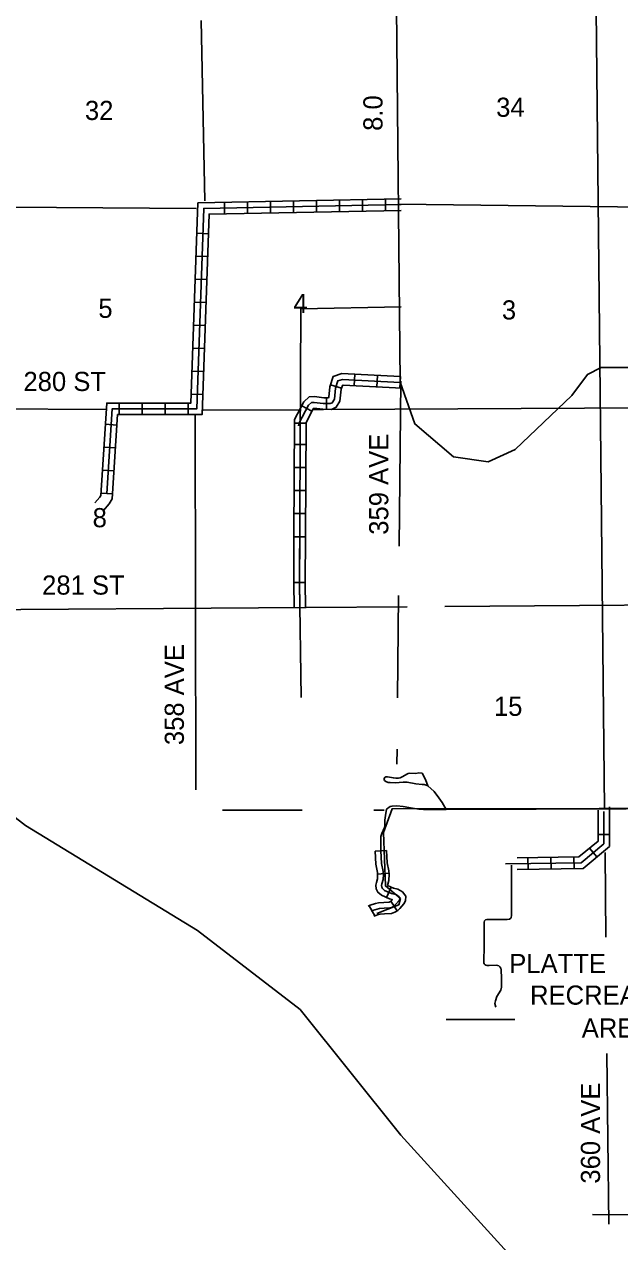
# Model space of a CAD drawing. Extents: x 1372974 to 1910017, y 15437295 to 16008649.
# Drawn here: x 1630068 to 1645607, y 15716944 to 15748729 of the extents above; entities that cross this region are included whole.
import ezdxf

# ---------------------------------------------------------------- set-up
doc = ezdxf.new("R2010")
doc.units = 0
for name, color, linetype in [('L13', 7, 'Continuous'), ('L14', 7, 'Continuous'), ('L2', 7, 'Continuous'), ('L28', 7, 'Continuous'), ('L3', 7, 'Continuous'), ('L30', 7, 'Continuous'), ('L36', 7, 'Continuous'), ('L4', 7, 'Continuous'), ('L8', 7, 'Continuous'), ('L9', 7, 'Continuous')]:
    doc.layers.add(name, color=color, linetype=linetype)

msp = doc.modelspace()

# ---------------------------------------------------------------- linework, layer by layer
at = {"layer": 'L13'}
for points in [[(1644992, 15749107), (1645208, 15728257)], [(1634683, 15748832), (1634775, 15744123)], [(1634550, 15743923), (1622384, 15744007)], [(1639842, 15744032), (1655545, 15743842)], [(1639892, 15739415), (1639850, 15735107)], [(1647991, 15738723), (1638089, 15738676)], [(1632209, 15738673), (1626092, 15738707)], [(1634525, 15738523), (1634542, 15728740)], [(1637254, 15738666), (1634733, 15738657)], [(1637874, 15738675), (1637598, 15738674)], [(1639833, 15733815), (1639808, 15731148)], [(1637425, 15733507), (1627492, 15733432)], [(1640058, 15733523), (1637425, 15733507)], [(1650416, 15733598), (1641042, 15733532)], [(1639800, 15729807), (1639792, 15729415)], [(1637317, 15728215), (1635242, 15728215)], [(1639458, 15728215), (1639192, 15728215)], [(1645225, 15727107), (1645250, 15724898)], [(1642875, 15722748), (1641075, 15722748)], [(1645275, 15721856), (1645325, 15717398)], [(1648708, 15717647), (1644900, 15717656)]]:
    msp.add_lwpolyline(points, dxfattribs=at)
at = {"layer": 'L2'}
for points in [[(1618601, 15744215), (1620242, 15740315), (1621092, 15737257), (1622476, 15734440), (1626334, 15730723), (1630100, 15727807), (1634592, 15725065)], [(1634592, 15725065), (1637267, 15723007), (1639892, 15719723), (1643025, 15716281), (1645792, 15713390), (1649408, 15711490), (1652958, 15710548), (1655725, 15710423)]]:
    msp.add_lwpolyline(points, dxfattribs=at)
at = {"layer": 'L3'}
msp.add_lwpolyline([(1639767, 15756057), (1639783, 15749173), (1639875, 15739382), (1640258, 15738298), (1641267, 15737440), (1642175, 15737307), (1642883, 15737632), (1644358, 15739040), (1644767, 15739590), (1645125, 15739773), (1645842, 15739773), (1648025, 15738882)], dxfattribs=at)
at = {"layer": 'L4'}
for points in [[(1641078, 15728224), (1640978, 15728412), (1640889, 15728537), (1640765, 15728697), (1640601, 15728848), (1640536, 15729014), (1640449, 15729179), (1640365, 15729184), (1640283, 15729171), (1640131, 15729174), (1640090, 15729169), (1640069, 15729162), (1639926, 15729079), (1639875, 15729057), (1639838, 15729048), (1639763, 15729047), (1639703, 15729053), (1639550, 15729081), (1639504, 15729080), (1639477, 15729067), (1639459, 15729037), (1639457, 15729013), (1639470, 15728983)], [(1640601, 15728848), (1640553, 15728867), (1640506, 15728877), (1640454, 15728885), (1640287, 15728897), (1640057, 15728945), (1639952, 15728944), (1639848, 15728929), (1639743, 15728923)], [(1641078, 15728224), (1640486, 15728231), (1640366, 15728240), (1640202, 15728263), (1639954, 15728306), (1639790, 15728320), (1639665, 15728319), (1639618, 15728304), (1639523, 15728233), (1639496, 15728072), (1639475, 15727946), (1639477, 15727812), (1639467, 15727755), (1639396, 15727605), (1639372, 15727519), (1639369, 15727466), (1639375, 15727147)], [(1650483, 15728265), (1641078, 15728224)]]:
    msp.add_lwpolyline(points, dxfattribs=at)
at = {"layer": 'L8'}
for p, q in [((1637692, 15743832), (1637692, 15744132)), ((1638292, 15743840), (1638292, 15744140)), ((1638892, 15743857), (1638892, 15744157)), ((1639492, 15743865), (1639492, 15744165)), ((1635292, 15743782), (1635292, 15744082)), ((1635892, 15743798), (1635892, 15744098)), ((1636492, 15743807), (1636492, 15744107)), ((1637092, 15743815), (1637092, 15744115)), ((1634875, 15743257), (1634575, 15743273)), ((1634858, 15742665), (1634558, 15742673)), ((1634833, 15742065), (1634534, 15742073)), ((1634817, 15741465), (1634517, 15741473)), ((1634792, 15740865), (1634492, 15740873)), ((1634775, 15740265), (1634475, 15740273)), ((1634750, 15739665), (1634450, 15739673)), ((1638691, 15739593), (1638676, 15739295)), ((1639287, 15739561), (1639271, 15739263)), ((1639883, 15739530), (1639867, 15739232)), ((1634733, 15739065), (1634434, 15739073)), ((1638060, 15739315), (1638345, 15739227)), ((1632542, 15738540), (1632542, 15738840)), ((1633142, 15738540), (1633142, 15738840)), ((1633742, 15738540), (1633742, 15738840)), ((1634342, 15738540), (1634342, 15738840)), ((1637307, 15738765), (1637572, 15738627)), ((1637955, 15738975), (1637952, 15738677)), ((1632484, 15738265), (1632184, 15738290)), ((1637417, 15738317), (1637117, 15738317)), ((1632442, 15737673), (1632142, 15737690)), ((1637417, 15737757), (1637117, 15737757)), ((1637417, 15737157), (1637117, 15737157)), ((1632409, 15737073), (1632109, 15737090)), ((1632367, 15736473), (1632067, 15736490)), ((1637408, 15736557), (1637108, 15736557)), ((1637408, 15735957), (1637108, 15735957)), ((1645042, 15727573), (1645342, 15727573)), ((1639226, 15727140), (1639524, 15727154)), ((1643208, 15726965), (1643217, 15726665)), ((1643808, 15726973), (1643817, 15726673)), ((1644408, 15726990), (1644417, 15726690)), ((1644817, 15727215), (1645008, 15726990)), ((1639289, 15726540), (1639586, 15726570)), ((1639523, 15725931), (1639642, 15726204)), ((1639071, 15725715), (1639219, 15725456)), ((1639638, 15725834), (1639803, 15725585))]:
    msp.add_line(p, q, dxfattribs=at)
for points in [[(1639900, 15744173), (1634600, 15744065), (1634417, 15738840), (1632217, 15738840), (1632063, 15736425)], [(1639908, 15744023), (1634750, 15743923), (1634567, 15738690), (1632359, 15738690), (1632217, 15736482)], [(1639908, 15743873), (1634892, 15743773), (1634708, 15738540), (1632500, 15738540), (1632358, 15736338)], [(1639900, 15741357), (1637283, 15741298), (1637250, 15734157)], [(1637120, 15738408), (1637364, 15738875), (1637503, 15739003), (1637641, 15739008), (1637882, 15738977), (1638005, 15738976), (1638015, 15738991), (1638043, 15739261), (1638127, 15739536), (1638351, 15739612), (1639874, 15739531)], [(1637227, 15738244), (1637244, 15738322), (1637485, 15738782), (1637564, 15738855), (1637634, 15738858), (1637872, 15738827), (1638051, 15738825), (1638104, 15738851), (1638161, 15738941), (1638161, 15738941), (1638190, 15739231), (1638248, 15739419), (1638371, 15739460), (1639875, 15739381)], [(1637420, 15738335), (1637606, 15738690), (1637625, 15738707), (1637627, 15738708), (1637861, 15738677), (1638085, 15738675), (1638208, 15738736), (1638306, 15738890), (1638338, 15739201), (1638369, 15739301), (1638392, 15739309), (1639929, 15739228)], [(1637120, 15738408), (1637106, 15735362)], [(1637420, 15738335), (1637406, 15735364)], [(1632063, 15736425), (1632038, 15736381), (1631910, 15736233)], [(1632358, 15736338), (1632285, 15736208), (1632136, 15736036)], [(1639743, 15728923), (1639614, 15728929), (1639565, 15728936), (1639501, 15728957), (1639470, 15728983)], [(1639743, 15728923), (1639614, 15728929), (1639565, 15728936), (1639501, 15728957), (1639470, 15728983)], [(1650466, 15728265), (1639667, 15728248), (1639442, 15727632), (1639492, 15726232), (1639883, 15725907), (1639842, 15725740), (1639267, 15725515)], [(1645342, 15728298), (1645342, 15727265), (1644658, 15726690), (1642936, 15726662)], [(1645192, 15728173), (1645192, 15727332), (1644600, 15726840), (1642625, 15726807)], [(1645042, 15728207), (1645042, 15727398), (1644542, 15726990), (1642931, 15726962)], [(1639225, 15727139), (1639242, 15726803), (1639284, 15726586), (1639289, 15726529), (1639284, 15726422), (1639257, 15726319), (1639242, 15726253), (1639249, 15726161), (1639294, 15726068), (1639389, 15725988), (1639602, 15725895), (1639673, 15725875), (1639652, 15725851), (1639627, 15725828), (1639609, 15725816), (1639592, 15725810), (1639452, 15725802), (1639313, 15725790), (1639236, 15725775), (1639096, 15725730), (1639045, 15725701)], [(1639375, 15727147), (1639391, 15726821), (1639432, 15726607), (1639440, 15726533), (1639433, 15726399), (1639403, 15726284), (1639393, 15726242), (1639396, 15726200), (1639415, 15726163), (1639469, 15726117), (1639653, 15726036), (1639761, 15726005), (1639835, 15725964), (1639871, 15725914), (1639870, 15725883), (1639853, 15725852), (1639759, 15725746), (1639721, 15725710), (1639675, 15725680), (1639620, 15725662), (1639462, 15725653), (1639334, 15725641), (1639274, 15725629), (1639157, 15725592), (1639120, 15725571)], [(1639525, 15727154), (1639541, 15726839), (1639581, 15726629), (1639590, 15726537), (1639582, 15726376), (1639548, 15726248), (1639548, 15726247), (1639549, 15726246), (1639704, 15726178), (1639819, 15726145), (1639937, 15726079), (1640022, 15725961), (1640020, 15725843), (1639976, 15725765), (1639867, 15725642), (1639814, 15725592), (1639742, 15725544), (1639649, 15725513), (1639473, 15725503), (1639355, 15725492), (1639311, 15725484), (1639218, 15725454), (1639194, 15725441)], [(1642786, 15726772), (1642786, 15725464), (1642775, 15725411), (1642765, 15725393), (1642733, 15725367), (1642667, 15725356), (1642137, 15725355), (1642102, 15725343), (1642089, 15725332), (1642078, 15725318), (1642068, 15725286), (1642073, 15724697), (1642064, 15724227), (1642072, 15724195), (1642094, 15724170), (1642111, 15724161), (1642148, 15724154), (1642203, 15724153), (1642383, 15724161), (1642421, 15724159), (1642456, 15724144), (1642483, 15724118), (1642501, 15724083), (1642510, 15724045), (1642526, 15723820), (1642527, 15723590), (1642507, 15723512), (1642402, 15723347), (1642362, 15723230), (1642353, 15723167), (1642374, 15723069)]]:
    msp.add_lwpolyline(points, dxfattribs=at)
at = {"layer": 'L9'}
for p, q in [((1637405, 15735350), (1637107, 15735351)), ((1637256, 15735364), (1637250, 15734157)), ((1637399, 15734157), (1637101, 15734158)), ((1637250, 15734154), (1637260, 15733504))]:
    msp.add_line(p, q, dxfattribs=at)
for points in [[(1637106, 15735362), (1637100, 15734157)], [(1637406, 15735364), (1637400, 15734157)], [(1637100, 15734148), (1637109, 15733498)], [(1637250, 15734150), (1637292, 15731150)], [(1637400, 15734157), (1637410, 15733507)]]:
    msp.add_lwpolyline(points, dxfattribs=at)

# ---------------------------------------------------------------- texts
at = {"layer": 'L14'}
for s, p in [('32', (1631650, 15746232)), ('34', (1642383, 15746315)), ('4', (1637090, 15741192)), ('5', (1632000, 15741065)), ('3', (1642533, 15741023)), ('8', (1631850, 15735598)), ('15', (1642325, 15730673))]:
    msp.add_text(s, height=500, dxfattribs=at).set_placement(p)
at = {"layer": 'L28'}
msp.add_text('8.0', height=500, rotation=90, dxfattribs=at).set_placement((1639417, 15745948))
at = {"layer": 'L30'}
for s, p in [('280 ST', (1630045, 15739155)), ('281 ST', (1630532, 15733839))]:
    msp.add_text(s, height=500, dxfattribs=at).set_placement(p)
for s, p in [('359 AVE', (1639568, 15735402)), ('358 AVE', (1634233, 15729909)), ('360 AVE', (1645095, 15718459))]:
    msp.add_text(s, height=500, rotation=90, dxfattribs=at).set_placement(p)
at = {"layer": 'L36'}
for s, p in [('PLATTE', (1642725, 15723957)), ('RECREATION', (1643267, 15723132)), ('AREA', (1644617, 15722273))]:
    msp.add_text(s, height=500, dxfattribs=at).set_placement(p)

doc.saveas('drawing.dxf')
